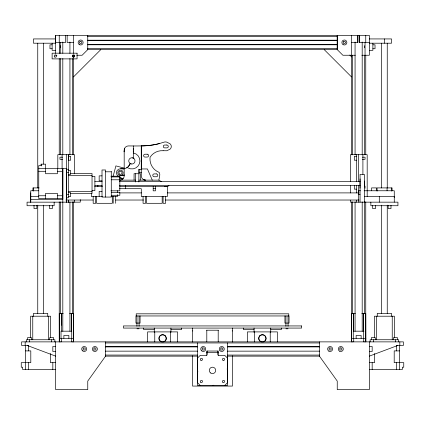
<?xml version="1.0" encoding="UTF-8"?>
<svg xmlns="http://www.w3.org/2000/svg" width="425" height="425" viewBox="0 0 425 425"><rect width="100%" height="100%" fill="white"/><g stroke="black" fill="none" stroke-linecap="round" stroke-linejoin="round"><path stroke-width="0.64" d="M361.834 55.25L369.32 55.25L369.32 35.365L55.68 35.365L55.68 42.495L65.588 42.495L65.588 35.365M74.572 173.809L74.572 154.689L57.816 154.689L57.816 168.459M97.883 186.554L97.877 185.337M124.392 148.877L124.493 148.633L124.185 150.2L124.185 175.86A4.277 4.277 0 0 1 119.908 180.136M133.838 158.44L133.307 158.185L133.307 145.924M134.061 180.136L134.061 173.724L140.478 173.724L140.478 180.136M135.665 181.996L135.665 173.724M138.874 181.996L138.874 173.724M139.751 172.502L139.751 169.655M163.131 150.716L166.834 150.758L170.032 149.191A3.49 3.49 0 0 0 170.032 143.783L168.093 142.795A4.526 4.526 0 0 0 164.034 142.152L159.603 143.496A71.32 71.32 0 0 1 141.286 145.924L141.291 175.86A4.277 4.277 0 0 0 145.573 180.136L143.995 179.833M224.724 385.464L227.577 382.617L227.577 380.189M337.243 49.619L337.243 35.365L337.243 49.619L342.874 55.25L355.295 55.25M357.845 42.495L357.845 35.365L357.845 42.495L351.502 42.495M359.412 42.495L359.412 35.365L359.412 42.495L369.32 42.495M360.055 202.162L360.055 174.362L364.331 174.362L364.331 202.162M394.267 197.402L394.267 196.462L364.331 196.462M399.473 345.44L399.473 369.5M161.436 181.677L158.892 180.136L159.837 174.691L159.2 172.428L157.091 171.355A14.232 14.232 0 0 1 153.77 168.704A14.253 14.253 0 0 1 149.988 158.297L150.094 157.218L151.613 155.237A14.227 14.227 0 0 1 163.115 150.721M113.061 176.492L115.903 165.888L124.185 168.109M129.923 163.343L130.231 163.492L129.97 164.167A8.054 8.054 0 0 1 120.939 168.773L120.796 168.736M129.933 164.247L128.068 166.812M124.185 175.185L120.477 175.467L124.302 175.004M73.312 56.934L74.72 55.532M73.498 76.909L100.789 49.619M123.085 178.723L122.421 179.323M126.645 167.87L127.346 167.407M163.774 341.875L164.454 341.594A3.708 3.708 0 0 0 165.442 336A3.708 3.708 0 0 0 159.763 336A3.708 3.708 0 0 0 160.751 341.594L161.431 341.875M263.569 341.875L264.249 341.594A3.708 3.708 0 0 0 265.237 336A3.708 3.708 0 0 0 259.558 336A3.708 3.708 0 0 0 260.546 341.594L261.226 341.875M369.32 356.134L397.832 345.44M159.603 143.496C149.467 146.327 138.874 145.988 128.462 145.924A4.277 4.277 0 0 0 124.185 150.2M124.291 168.773L123.457 168.9M166.488 186.368L167.726 186.246M164.634 186.554L167.572 186.267A2.173 2.173 0 0 0 168.969 185.566M212.5 385.358L213.802 385.268M87.433 36.433L337.567 36.433M55.68 38.93L33.474 38.93L33.474 43.207L55.68 43.207M369.32 38.93L391.526 38.93L391.526 43.207L369.32 43.207M87.433 40.21L337.567 40.21M87.433 40.354L337.567 40.354M73.498 42.495L67.155 42.495L67.155 35.365M87.433 44.63L337.567 44.63M52.116 44.811L49.975 44.811L49.975 48.732L52.116 48.732M87.433 44.774L337.567 44.774M372.884 44.811L375.025 44.811L375.025 48.732L372.884 48.732M87.433 48.551L337.567 48.551M87.433 49.619L337.567 49.619M55.68 50.331L52.116 50.331L52.116 43.207M369.32 50.331L372.884 50.331L372.884 43.207M55.68 55.25L56.902 55.25M72.314 55.25L74.827 55.25M76.819 55.25L82.126 55.25L87.757 49.619L87.757 35.365M68.51 156.294L70.651 156.294L70.651 160.214L68.51 160.214L68.51 154.689L68.51 170.515L70.651 170.515L70.651 174.436L68.51 174.436M356.49 156.294L354.349 156.294L354.349 160.214L356.49 160.214M62.587 157.186L59.957 157.186L59.957 159.322L62.587 159.322M362.413 157.186L365.043 157.186L365.043 159.322L362.413 159.322M66.369 200.186L66.369 202.162L66.369 168.449L38.749 168.449M124.185 168.736L120.472 168.736A4.064 4.064 0 0 0 118.442 176.317L122.915 178.898M66.369 169.267L68.51 169.267L68.51 197.779L66.369 197.779M141.297 169.655L138.327 169.655L138.327 172.502L141.297 172.502M38.749 171.302L45.592 171.302M57.354 171.302L62.81 171.302M105.575 171.796L111.281 171.796M66.369 172.476L68.51 172.476M70.497 173.543L92.034 173.543L92.034 193.502L70.497 193.502M68.51 175.684L92.034 175.684M102.011 175.86L99.163 175.86L99.163 180.848L102.011 180.848M110.904 176.216L119.834 176.216L119.834 190.83L110.904 190.83M92.034 176.396L94.887 176.396L94.887 190.65L92.034 190.65M111.254 176.933L119.834 176.933M111.254 179.78L119.834 179.78M119.813 180.136L135.655 180.136M138.885 180.136L158.897 180.136M94.887 181.385L102.175 181.385M119.414 181.385L360.055 181.385M94.887 185.661L102.175 185.661M119.414 185.661L360.055 185.661M94.701 186.554L102.51 186.554M119.701 186.554L167.381 186.554L167.381 196.531L141.291 196.531L141.291 188.695L119.489 188.695M39.18 187.908L32.943 187.908L32.943 190.761M153.191 188.695L155.476 188.695M356.49 189.157L354.349 189.157L354.349 185.497M38.664 190.761L30.733 190.761L30.733 202.162L30.733 192.897M360.464 190.761L358.631 190.761L358.631 194.321L360.055 194.321M364.129 190.761L394.267 190.761L394.267 202.162M68.51 191.367L92.034 191.367M102.011 191.367L99.163 191.367L99.163 196.355M111.254 192.435L119.834 192.435L119.834 195.288L111.254 195.288M68.51 192.61L70.651 192.61L70.651 196.531L68.51 196.531M119.627 192.897L141.514 192.897M167.392 192.897L359.109 192.897M66.369 194.57L68.51 194.57M38.749 195.75L45.592 195.75M57.354 195.75L62.81 195.75M30.733 196.462L38.659 196.462M102.478 196.531L91.391 196.531L91.391 193.077M110.957 196.531L117.481 196.531L117.481 194.57M62.81 198.602L38.749 198.602L38.749 165.596L41.028 165.596L41.028 164.172L45.592 164.172L45.592 173.724L57.354 173.724L57.354 168.449M30.733 199.314L62.81 199.314L62.81 168.449L62.81 331.261M65.891 200.026L93.091 200.026M115.642 200.026L143.507 200.026M165.399 200.026L359.109 200.026M63.267 313.363L59.25 313.363L59.33 341.875M69.615 313.363L73.509 313.363L73.583 341.875M355.396 313.363L351.507 313.363L351.587 341.875M361.76 313.363L365.766 313.363L365.84 341.875M136.94 328.785L139.081 328.785M285.919 328.785L288.06 328.785M154.264 329.502L143.57 329.502L143.57 328.073M170.94 329.502L181.634 329.502L181.634 328.073M254.06 329.502L243.366 329.502L243.366 328.073M270.736 329.502L281.43 329.502L281.43 328.073M206.64 330.214L218.36 330.214M192.541 330.926L192.812 330.926M232.188 330.926L232.459 330.926M363.981 331.187L353.287 331.187L353.287 338.311M164.385 335.463L165.118 335.463M259.882 335.463L260.615 335.463M59.298 338.311L73.583 338.311M351.555 338.311L365.84 338.311M105.347 342.948L319.653 342.948M28.491 345.44L21.606 345.44L21.606 341.875L403.394 341.875L403.394 345.44L396.509 345.44M55.68 346.508L52.828 346.508L52.828 351.502L55.68 351.502M369.32 346.508L372.172 346.508L372.172 351.502L369.32 351.502M105.347 346.726L197.572 346.726M227.428 346.726L319.653 346.726M105.347 346.869L197.572 346.869M227.428 346.869L319.653 346.869M25.527 350.896L30.802 350.896L30.802 362.658L21.25 362.658L21.25 367.216L22.674 367.216L22.674 369.5L55.68 369.5M399.473 350.896L394.198 350.896L394.198 362.658L403.75 362.658L403.75 367.216L402.326 367.216L402.326 369.5L369.32 369.5M105.347 351.146L197.572 351.146M227.428 351.146L319.653 351.146M206.8 352.463L218.2 352.463M105.347 355.066L197.572 355.066M227.428 355.066L319.653 355.066M206.885 355.316L200.276 355.316L197.423 358.163L197.423 382.617L200.276 385.464M218.115 355.316L224.724 355.316L227.577 358.163L227.577 382.617M105.347 356.134L197.572 356.134M227.428 356.134L319.653 356.134M55.68 362.658L50.405 362.658L50.405 353.51M369.32 362.658L374.595 362.658L374.595 353.51M133.307 152.973L133.556 153.011A8.054 8.054 0 0 1 139.4 163.779A8.054 8.054 0 0 1 127.856 167.87L127.245 167.477M119.701 178.272L122.719 179.079M27.168 345.44L55.68 356.134M132.579 157.834L133.307 158.185M130.231 163.492L131.182 163.949M141.286 145.918L141.291 168.948L147.417 168.948L152.278 180.136M349.812 55.059L351.688 56.934M324.211 49.619L351.502 76.909M227.343 368.433L227.471 370.388A14.79 14.79 0 0 0 227.152 368.927M197.657 372.342L197.529 370.388A14.79 14.79 0 0 0 197.848 371.848M363.672 338.311L363.63 313.363L363.63 331.091M197.423 380.189L197.423 382.617M61.423 331.091L61.391 313.363L61.391 325.183M399.829 341.875L399.829 345.44M398.655 341.875L398.655 339.74L370.138 339.74L370.138 341.875M397.407 339.74L397.407 337.599L393.486 337.599L393.486 339.74M396.621 345.44L396.621 350.896M396.621 362.658L396.621 369.5M395.447 339.74L395.447 341.875M394.379 337.753L394.379 316.216L374.42 316.216L374.42 337.753M392.238 316.216L392.238 339.74M392.057 190.761L392.057 187.908L377.092 187.908L377.092 191.096M391.701 187.908L391.701 191.096M391.526 316.216L391.526 313.363L377.267 313.363L377.267 316.216M390.989 205.28L390.989 208.579L388.137 208.579L388.137 205.28M387.249 43.207L387.249 187.908M387.249 205.169L387.249 313.363M387.069 187.908L387.069 190.761M384.397 38.93L384.397 43.207M381.544 43.207L381.544 187.908M381.544 205.169L381.544 313.363M379.302 196.462L379.302 202.162M376.555 190.761L376.555 187.908L371.567 187.908L371.567 190.761M376.555 316.216L376.555 339.74M375.487 205.28L375.487 208.579L372.635 208.579L372.635 205.28M375.307 339.74L375.307 337.599L371.386 337.599L371.386 339.74M373.347 339.74L373.347 341.875M372.172 362.658L372.172 369.5M370.855 202.162L370.855 205.727L397.938 205.727L397.938 202.162L350.428 202.162L350.428 200.186M369.32 341.875L369.32 389.635L337.243 389.635L337.243 381.082L319.425 356.134L319.425 341.875M367.184 196.462L367.184 154.689L350.428 154.689L350.428 181.725M365.755 35.365L365.755 42.495M365.755 55.266L365.755 154.785M365.755 201.891L365.755 341.875M365.043 42.495L365.043 55.25M365.043 186.123L365.043 188.264M364.687 55.266L364.687 154.785M364.687 201.891L364.687 313.347M364.331 45.698L364.331 47.839M364.331 181.029L364.331 186.017M363.704 338.311L363.704 341.875M362.908 154.689L362.908 174.362M362.19 42.001L362.19 154.785M362.19 201.891L362.19 331.261M361.123 338.311L361.123 335.463L356.134 335.463L356.134 338.311M360.055 178.888L360.055 188.158M358.631 154.689L358.631 181.725M358.631 185.512L358.631 202.162M356.49 154.689L356.49 181.725M356.49 185.497L356.49 192.934M356.49 200.186L356.49 202.162M355.066 42.001L355.066 154.785M355.066 201.891L355.066 331.261M353.728 338.311L353.728 341.875M352.569 55.266L352.569 154.785M352.569 201.891L352.569 313.347M351.502 35.365L351.502 154.785M351.502 201.891L351.502 341.913M350.428 185.683L350.428 192.934M288.772 315.956L288.772 313.82L136.228 313.82L136.228 315.956M288.017 315.956L288.06 326.251M285.961 315.956L285.919 326.251M284.931 315.956L284.931 323.085L289.048 323.085L289.048 315.956L135.952 315.956L135.952 323.085L140.069 323.085L140.069 315.956M277.366 341.875L277.366 331.898L247.43 331.898L247.43 341.875M270.736 328.073L270.736 332.35M270.236 331.898L270.236 341.875M254.559 331.898L254.559 341.875M254.06 328.073L254.06 332.35M232.459 328.073L232.459 342.04M232.459 355.752L232.459 386.07L192.541 386.07L192.541 355.752M227.471 342.948L227.471 385.464L197.529 385.464L197.529 342.948M218.2 330.214L218.2 341.758M218.2 355.316L218.2 351.039L206.8 351.039L206.8 355.316M217.844 351.039L217.844 354.599M207.156 351.039L207.156 354.599M206.8 330.214L206.8 341.758M192.541 328.073L192.541 342.04M177.57 341.875L177.57 331.898L147.634 331.898L147.634 341.875M170.94 328.073L170.94 332.35M170.441 331.898L170.441 341.875M165.596 196.531L165.596 203.304L163.099 203.304L163.099 196.531M162.175 196.531L162.175 203.304L146.492 203.304L146.492 196.531M155.476 186.554L155.476 190.83L153.191 190.83L153.191 186.554M154.764 331.898L154.764 341.875M154.264 328.073L154.264 332.35M145.568 196.531L145.568 203.304L143.071 203.304L143.071 196.531M139.081 326.251L139.039 315.956M136.983 315.956L136.983 323.085M136.94 323.085L136.94 326.251M125.534 185.486L125.534 188.695M117.481 190.65L117.481 192.61M115.701 196.531L115.701 203.304M113.204 196.531L113.204 203.304M112.28 196.531L112.28 203.304L96.597 203.304L96.597 196.531M111.281 171.387L111.281 197.067L102.011 197.067L102.011 169.979L105.575 169.979L105.575 197.067M105.575 341.875L105.575 356.134L87.757 381.082L87.757 389.635L55.68 389.635L55.68 341.875M95.668 196.531L95.668 203.304L93.176 203.304L93.176 196.531M80.272 199.67L80.272 202.162L27.062 202.162L27.062 205.727L54.145 205.727L54.145 202.162M74.572 200.186L74.572 202.162M73.498 35.365L73.498 53.338M73.498 55.266L73.498 57.258M73.498 58.586L73.498 154.785M73.498 201.891L73.498 341.913M72.431 55.266L72.431 56.594M72.431 58.586L72.431 154.785M72.431 201.891L72.431 313.347M71.724 338.311L71.724 331.187L61.03 331.187L61.03 338.311M71.448 338.311L71.448 341.875M69.934 42.001L69.934 53.338M69.934 58.586L69.934 154.785M69.934 201.891L69.934 331.261M68.866 338.311L68.866 335.463L63.877 335.463L63.877 338.311M66.369 154.689L66.369 200.095M62.81 42.001L62.81 53.279M62.81 58.586L62.81 154.785M62.093 154.689L62.093 168.459M61.471 338.311L61.471 341.875M60.669 45.698L60.669 47.839M60.313 58.586L60.313 154.785M60.313 201.891L60.313 313.347M59.245 35.365L59.245 42.495M59.245 58.586L59.245 154.785M59.245 201.891L59.245 341.875M57.354 198.602L57.354 193.327L45.592 193.327L45.592 198.602M55.68 35.365L55.68 53.338M54.862 341.875L54.862 339.74L26.345 339.74L26.345 341.875M53.614 339.74L53.614 337.599L49.693 337.599L49.693 339.74M52.828 362.658L52.828 369.5M52.365 205.28L52.365 208.579L49.513 208.579L49.513 205.28M51.653 339.74L51.653 341.875M50.58 337.753L50.58 316.216L30.621 316.216L30.621 337.753M48.445 316.216L48.445 339.74M47.733 316.216L47.733 313.363L33.474 313.363L33.474 316.216M43.456 43.207L43.456 164.013M43.456 205.169L43.456 313.363M41.315 164.172L41.315 165.952M37.751 43.207L37.751 187.908M37.751 205.169L37.751 313.363M36.863 205.28L36.863 208.579L34.011 208.579L34.011 205.28M33.299 187.908L33.299 191.096M32.762 316.216L32.762 339.74M31.514 339.74L31.514 337.599L27.593 337.599L27.593 339.74M29.553 339.74L29.553 341.875M28.379 345.44L28.379 350.896M28.379 362.658L28.379 369.5M25.527 345.44L25.527 369.5M25.171 341.875L25.171 345.44M72.431 341.875A1.068 1.068 0 0 1 72.707 341.913M60.037 341.913A1.068 1.068 0 0 1 60.313 341.875M364.687 341.875A1.068 1.068 0 0 1 364.963 341.913M352.293 341.913A1.068 1.068 0 0 1 352.569 341.875M59.957 42.495L59.957 53.338L59.957 42.495M68.51 200.186L68.51 202.162L68.51 200.186M124.185 150.981L124.185 151.768L124.185 150.981M133.307 150.981L133.307 151.768L133.307 150.981M133.307 148.633L133.307 149.414L133.307 148.633M80.012 41.422L79.395 42.495L80.012 43.562L81.244 43.562L81.86 42.495L81.244 41.422L80.012 41.422M83.576 347.937L82.96 349.005L83.576 350.072L84.809 350.072L85.425 349.005L84.809 347.937L83.576 347.937M94.265 347.937L93.649 349.005L94.265 350.072L95.503 350.072L96.119 349.005L95.503 347.937L94.265 347.937M343.756 41.422L343.14 42.495L343.756 43.562L344.988 43.562L345.605 42.495L344.988 41.422L343.756 41.422M202.613 347.937L201.997 349.005L202.613 350.072L203.851 350.072L204.468 349.005L203.851 347.937L202.613 347.937M221.149 347.937L220.532 349.005L221.149 350.072L222.387 350.072L223.003 349.005L222.387 347.937L221.149 347.937M329.497 347.937L328.881 349.005L329.497 350.072L330.735 350.072L331.351 349.005L330.735 347.937L329.497 347.937M340.191 347.937L339.575 349.005L340.191 350.072L341.424 350.072L342.04 349.005L341.424 347.937L340.191 347.937M77.063 53.183L52.116 53.183L52.116 58.889L77.063 58.889L77.063 53.183M166.86 145.031L164.719 145.031A1.424 1.424 0 0 0 163.296 146.455A1.424 1.424 0 0 0 164.719 147.879L166.86 147.879A1.424 1.424 0 0 0 168.284 146.455A1.424 1.424 0 0 0 166.86 145.031M147.172 154.211L145.031 154.211A1.424 1.424 0 0 0 143.607 155.635A1.424 1.424 0 0 0 145.031 157.064L147.172 157.064A1.424 1.424 0 0 0 148.596 155.635A1.424 1.424 0 0 0 147.167 154.211M156.352 173.905L154.211 173.905A1.424 1.424 0 0 0 152.788 175.328A1.424 1.424 0 0 0 154.211 176.752L156.352 176.752A1.424 1.424 0 0 0 157.776 175.328A1.424 1.424 0 0 0 156.352 173.905M301.601 325.938L123.399 325.938L123.399 328.073L301.601 328.073L301.601 325.938M353.68 331.091L353.648 313.363L353.648 331.091M71.405 331.091L71.373 313.363L71.373 331.091M72.957 57.024A1.142 1.142 0 0 0 74.667 56.036A1.142 1.142 0 0 0 72.957 55.048A1.142 1.142 0 0 0 72.957 57.024M54.825 57.024A1.142 1.142 0 0 0 56.536 56.036A1.142 1.142 0 0 0 54.825 55.048A1.142 1.142 0 0 0 54.825 57.024M210.545 372.932A3.209 3.209 0 0 0 215.682 370.807A3.209 3.209 0 0 0 211.273 367.428A3.209 3.209 0 0 0 210.545 372.932M200.919 360.267A1.068 1.068 0 0 0 202.523 359.343A1.068 1.068 0 0 0 200.919 358.413A1.068 1.068 0 0 0 200.919 360.267M223.013 360.267A1.068 1.068 0 0 0 224.618 359.343A1.068 1.068 0 0 0 223.013 358.413A1.068 1.068 0 0 0 223.013 360.267M222.822 382.224A1.068 1.068 0 0 0 224.591 381.677A1.068 1.068 0 0 0 223.231 380.418A1.068 1.068 0 0 0 222.822 382.224M200.722 382.224A1.068 1.068 0 0 0 202.491 381.677A1.068 1.068 0 0 0 201.137 380.418A1.068 1.068 0 0 0 200.722 382.224M201.471 350.768A2.497 2.497 0 0 0 205.642 349.653A2.497 2.497 0 0 0 202.587 346.593A2.497 2.497 0 0 0 201.471 350.768M220.001 350.768A2.497 2.497 0 0 0 224.177 349.653A2.497 2.497 0 0 0 221.122 346.593A2.497 2.497 0 0 0 220.001 350.768M79.379 44.652A2.497 2.497 0 0 0 83.125 42.495A2.497 2.497 0 0 0 79.379 40.333A2.497 2.497 0 0 0 79.379 44.652M343.124 44.652A2.497 2.497 0 0 0 346.869 42.495A2.497 2.497 0 0 0 343.124 40.333A2.497 2.497 0 0 0 343.124 44.652M328.87 351.167A2.497 2.497 0 0 0 332.61 349.005A2.497 2.497 0 0 0 328.87 346.842A2.497 2.497 0 0 0 328.87 351.167M339.559 351.167A2.497 2.497 0 0 0 343.304 349.005A2.497 2.497 0 0 0 339.559 346.842A2.497 2.497 0 0 0 339.559 351.167M93.123 350.768A2.497 2.497 0 0 0 97.293 349.653A2.497 2.497 0 0 0 94.238 346.593A2.497 2.497 0 0 0 93.123 350.768M82.429 350.768A2.497 2.497 0 0 0 86.604 349.653A2.497 2.497 0 0 0 83.544 346.593A2.497 2.497 0 0 0 82.429 350.768M130.31 163.609A3.134 3.134 0 0 0 135.017 160.894A3.134 3.134 0 0 0 130.31 158.174A3.134 3.134 0 0 0 130.31 163.609M119.138 175.111A2.672 2.672 0 0 0 123.149 172.794A2.672 2.672 0 0 0 119.138 170.483A2.672 2.672 0 0 0 119.138 175.111M119.691 174.154A1.567 1.567 0 0 0 122.039 172.794A1.567 1.567 0 0 0 119.691 171.44A1.567 1.567 0 0 0 119.691 174.154M260.615 341.487A3.565 3.565 0 0 0 265.96 338.401A3.565 3.565 0 0 0 260.615 335.314A3.565 3.565 0 0 0 260.615 341.487M160.82 341.487A3.565 3.565 0 0 0 166.164 338.401A3.565 3.565 0 0 0 160.82 335.314A3.565 3.565 0 0 0 160.82 341.487"/></g></svg>
